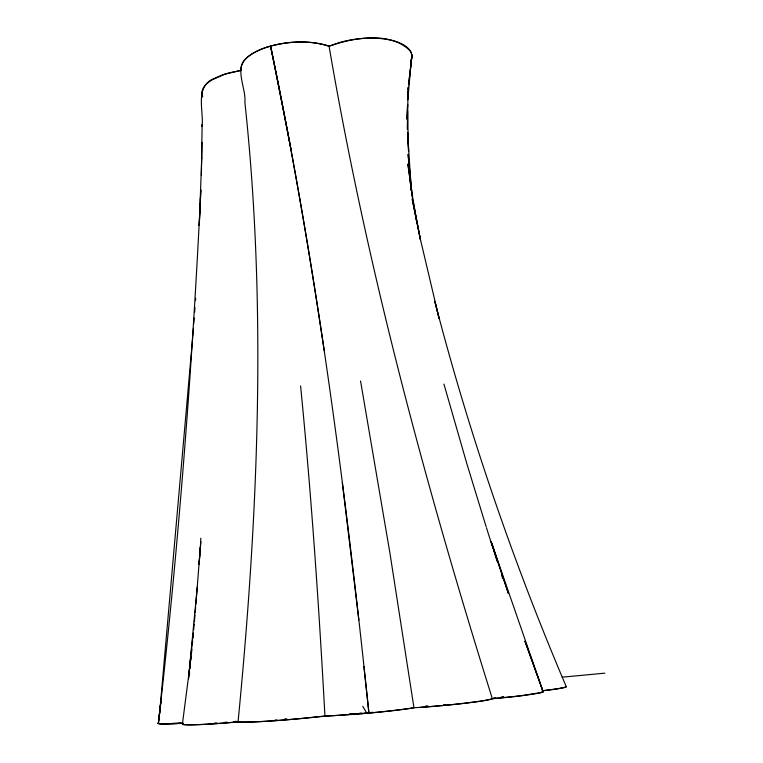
<?xml version="1.0" encoding="UTF-8"?>
<svg xmlns="http://www.w3.org/2000/svg" width="763" height="763" viewBox="0 0 763 763"><rect width="100%" height="100%" fill="white"/><g stroke="black" fill="none" stroke-linecap="round" stroke-linejoin="round"><path stroke-width="1.14" d="M201.384 175.414L202.128 124.55L202.128 126.42C203.807 109.777 194.155 85.256 215.481 77.969A49.481 20.706 -4.1 0 1 229.51 72.781L241.108 70.387A51.951 22.604 -5 0 1 270.96 45.98A51.951 22.604 -5 0 1 329.063 46.219L339.983 42.394A51.235 22.156 -6.6 0 1 357.637 38.942L363.608 38.398A52.332 22.604 -6.6 0 1 386.107 39.247L391.066 40.201A51.293 22.175 -6.6 0 1 406.488 46.781C409.884 49.376 412.707 53.706 411.715 58.122M201.728 158.704L201.976 142.376M201.737 158.246L199.257 225.524L200.268 202.968M407.051 118.446L407.566 104.388M407.814 97.359L408.033 91.503L407.413 129.3L407.537 110.873L408.567 151.551L407.528 132.295L411.333 190.054M407.041 119.677L407.633 104.531M407.804 99.867L411.801 54.812M200.373 200.593L200.85 189.911C192.324 368.004 178.618 545.869 158.446 723.028A53.515 2.585 -5.4 0 0 183.196 723.181M199.772 554.567L199.057 564.467L200.822 541.272L195.853 604.63M200.03 551.01L200.287 547.443M192.667 337.618L159.324 716.619M192.753 336.454L193.382 328.348M193.735 323.722L194.174 317.933M194.622 312.143L194.975 307.518M195.509 300.574L195.69 298.257M195.662 606.928L195.185 612.651M193.688 629.79L194.183 624.077M194.384 621.797L194.985 614.94M197.245 587.31L189.11 672.327L182.395 724.144A59.142 2.985 -5.3 0 0 238.066 721.884A60.792 3.176 -5.2 0 0 324.857 715.99M191.608 652.556L191.923 649.141M192.343 644.592L192.657 641.178M192.972 637.773L193.392 633.223M183.044 723.562A58.617 2.966 -5.3 0 0 184.789 724.707A59.485 3.014 -5.3 0 0 206.63 724.249A58.627 2.976 -5.3 0 0 231.055 722.504L238.056 721.893C258.085 516.217 267.06 308.29 244.885 102.395C246.373 87.84 233.135 67.649 248.013 56.767C253.421 52.399 259.887 49.576 266.421 47.344C286.564 41.154 308.824 39.714 329.072 46.219C353.078 37.664 391.324 30.673 410.694 51.56A51.274 22.156 -6.6 0 1 411.753 58.379M189.424 675.16L189.644 672.909M190.082 668.388L190.416 665.002M190.855 660.481L191.179 657.096M193.22 633.214L188.499 678.727L190.845 656.066M407.871 91.818L408.386 87.173M408.644 84.855L411.495 59.256L410.713 61.326M158.446 723.028L160.879 701.531L158.265 723.515M407.862 89.71L408.157 87.383M408.587 83.882L411.896 57.091M542.178 691.164A55.651 2.804 -4.8 0 1 492.335 698.708L491.038 699.156A56.739 2.966 -4.9 0 1 479.145 701.378L464.533 703.267A57.578 3.004 -4.9 0 1 446.651 705.155A56.739 2.966 -4.9 0 1 420.489 707.339M241.108 70.387L224.837 74.173L211.866 79.991A50.549 21.145 -4.1 0 0 202.72 89.128L201.947 91.512A49.461 20.696 -4.1 0 0 202.29 96.214M372.783 712.251L361.09 713.663M542.512 690.744L545.688 690.372A52.838 2.527 -4.8 0 0 560.862 688.216M318.381 716.743L369.13 713.043A57.883 3.071 -5.1 0 0 413.966 707.778L427.566 706.815A57.273 2.995 -4.9 0 0 492.326 698.698L498.992 698.088A55.127 2.775 -4.8 0 0 521.997 695.627L541.606 692.442A55.117 2.766 -4.8 0 0 542.035 691.164M562.178 677.191L604.83 673.157M234.27 721.607L236.492 721.407M425.325 706.319L427.328 706.166M275.014 719.986L276.998 719.862M182.386 723.229L179.295 723.419A53.086 2.566 -5.4 0 1 164.245 723.973A53.811 2.594 -5.4 0 1 158.694 722.904M350.484 714.101L358.734 713.758M238.056 721.893L240.211 722.046A60.267 3.166 -5.2 0 0 255.29 721.855A61.145 3.205 -5.2 0 0 291.275 719.423A60.267 3.157 -5.2 0 0 318.343 716.743M362.73 706.309L366.908 713.31M560.958 688.197A53.629 2.566 -4.8 0 0 566.156 686.414C512.984 561.501 468.787 432.707 434.767 301.261L439.154 318.705L420.403 239.277L412.287 199.582L420.432 239.754L413.126 200.812L416.665 221.709M202.72 97.063L201.861 94.211M543.161 691.745L524.906 641.063L543.018 691.421L491.172 541.806L508.396 593.49L491.725 543.094M501.568 575.073L502.626 578.335M493.365 549.56L497.295 561.816M486.46 527.729L493.012 548.444M492.335 698.698C425.296 484.658 366.889 267.479 329.072 46.219M486.117 526.642L466.842 463.675L443.932 384.085M363.894 666.48L368.92 713.062C345.668 489.493 316.435 266.249 270.579 46.085L291.285 150.435M270.579 46.085C291.743 146.973 308.986 248.643 324.237 350.579M360.556 381.023L389.893 552.87L413.966 707.778L409.836 708.426A57.416 3.052 -5.1 0 1 389.178 711.04A58.179 3.09 -5.1 0 1 352.363 714.435A57.416 3.042 -5.1 0 1 329.816 715.799L324.933 715.99C318.934 605.832 311.418 495.731 300.584 385.925M413.517 203.034L407.89 164.064L410.637 184.56M342.31 482.483L358.839 619.995M410.952 186.83L411.371 190.378M411.658 192.743L412.087 196.282M412.363 198.647L412.649 201.012M412.077 195.194L408.11 154.317L409.931 177.779M412.335 197.541L412.726 201.06M410.141 180.078L410.551 184.684M410.866 188.146L411.076 190.445M411.648 193.525L411.858 195.843M411.543 59.237A51.274 22.156 -6.6 0 1 410.914 60.945M566.175 686.442A53.334 2.556 -4.8 0 1 542.779 690.715M503.513 697.02A44.502 2.232 -4.8 0 1 501.11 697.258M495.731 697.783A44.502 2.232 -4.8 0 1 493.537 697.983M503.885 696.981A44.597 2.241 -4.8 0 1 501.491 697.22M236.406 721.407A47.964 2.413 -5.3 0 1 234.079 721.607M227.202 722.17A47.964 2.413 -5.3 0 1 224.932 722.342M216.835 722.895A47.964 2.413 -5.3 0 1 214.594 723.038M286.611 719.147A49.051 2.575 -5.2 0 1 284.437 719.318M445.678 704.583A45.408 2.375 -4.9 0 1 443.646 704.783M200.831 538.182A1265.607 295.996 -81.9 0 1 200.669 540.481M427.976 706.118A45.799 2.394 -4.9 0 1 425.802 706.29M361.815 713.014A46.285 2.461 -5.1 0 1 359.697 713.186M351.543 713.796A46.285 2.461 -5.1 0 1 349.263 713.958M286.735 719.118A49.309 2.566 -5.2 0 1 284.446 719.299M180.974 722.933A48.327 2.327 -5.4 0 1 172.724 723.305"/></g></svg>
